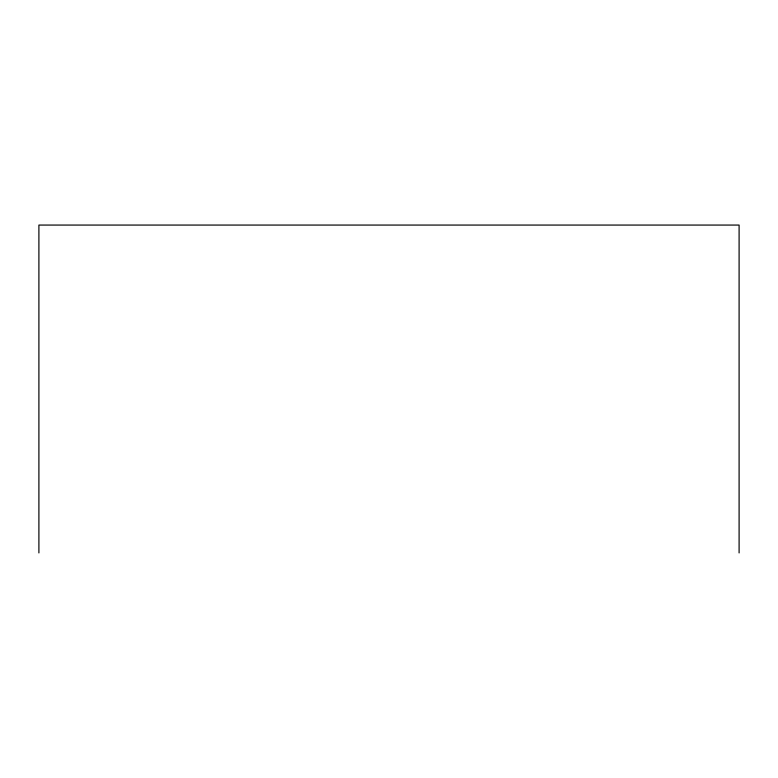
<?xml version="1.0" encoding="UTF-8"?>
<svg xmlns="http://www.w3.org/2000/svg" width="778" height="778" viewBox="0 0 778 778"><rect width="100%" height="100%" fill="white"/><g stroke="black" fill="none" stroke-linecap="round" stroke-linejoin="round"><path stroke-width="1.17" d="M739.1 552.934L739.1 225.066L38.9 225.066L38.9 552.934"/></g></svg>
